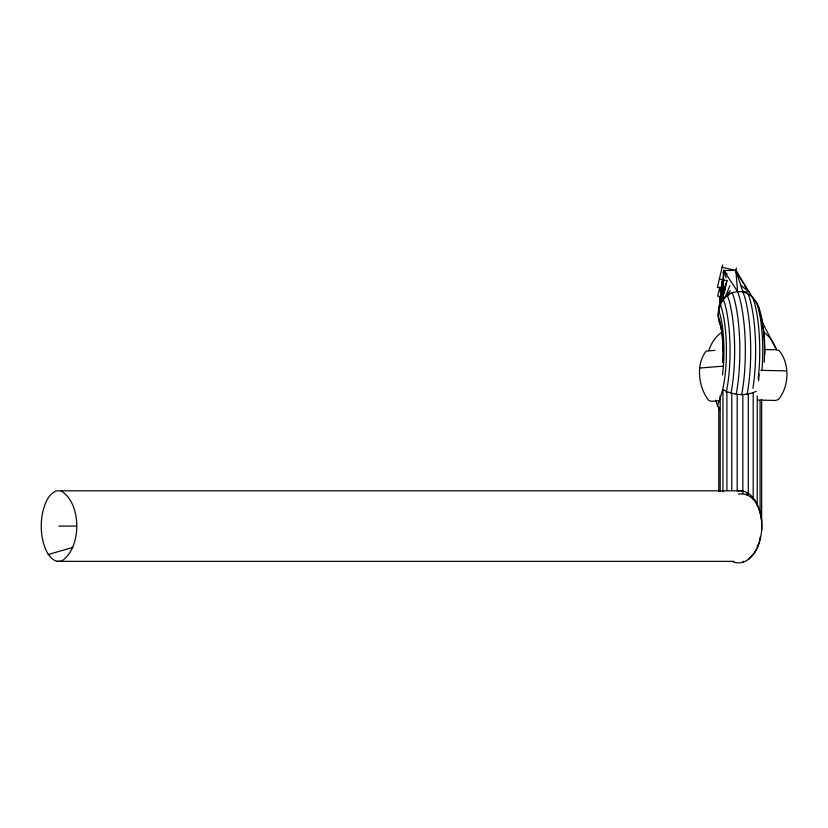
<?xml version="1.0" encoding="UTF-8"?>
<svg xmlns="http://www.w3.org/2000/svg" width="828" height="828" viewBox="0 0 828 828"><rect width="100%" height="100%" fill="white"/><g stroke="black" fill="none" stroke-linecap="round" stroke-linejoin="round"><path stroke-width="1.24" d="M714.833 350.337L706.253 351.062C695.51 364.341 698.428 387.463 708.747 400.4L711.376 401.321L718.518 400.742M720.66 296.176L720.577 305.139L720.194 296.207M726.177 392.482A62.007 15.039 -90 0 0 724.852 303.928L723.258 299.156L723.693 270.466L735.864 270.466L755.974 302.924M725.287 289.469L725.38 285.722L724.417 293.195M722.885 292.325L723.165 284.615M729.644 291.901L721.737 301.64L726.963 280.216C724.396 294.84 713.788 310.014 720.319 325.011A34.155 8.29 90 0 1 722.492 337.182M721.809 301.247L722.906 283.29M758.614 380.776L759.069 374.204M721.291 298.287L723.693 270.466L727.119 274.13M722.347 281.385L718.124 315.747L719.377 319.484A41.452 10.06 -90 0 1 722.451 362.571M723.393 272.898L723.693 270.466L737.572 291.549L739.332 296.797A71.436 17.326 90 0 1 741.64 394.966M721.085 296.797L719.573 307.343L718.476 309.765L719.853 313.884A48.862 11.851 90 0 1 722.43 374.939M720.463 292.201L722.171 280.692M723.31 273.023L723.693 270.466L726.146 277.784M722.678 264.877L717.441 287.337L721.944 288.392L719.656 287.782M719.791 287.212L719.832 289.769L719.791 287.212L717.7 296.155L721.167 296.962M736.423 268.086L735.864 270.466L737.572 291.549L749.164 291.932L740.812 285.381M56.687 561.353L61.272 561.27C81.951 548.446 82.075 503.217 60.951 490.797L56.366 490.88C47.682 494.482 44.588 504.387 42.549 512.78A45.892 29.787 -90 0 0 42.663 539.98C44.774 548.229 47.952 558.072 56.687 561.353L733.784 561.353M718.476 309.765L720.225 304.114L723.258 299.156L730.399 290.638M719.925 409.715L717.503 405.751L721.726 393.155A55.869 13.548 90 0 0 721.726 308.575L720.225 304.114M732.128 561.456C747.146 568.184 759.328 549.937 760.249 536.844M725.297 297.211L729.892 285.577M723.434 298.67L721.737 301.64L719.842 287.616M748.657 559.386L748.657 558.786C757.33 551.965 760.642 540.746 761.656 530.179L761.656 399.686M727.708 295.606L729.478 293.816M723.258 299.156L727.346 295.254L732.231 292.657L737.572 291.549M722.947 491.915L722.947 389.491C732.77 395.422 745.842 396.229 756.223 391.323M48.262 554.47L72.843 547.453M738.317 494.099C756.968 491.397 763.105 515.927 761.656 530.386M699.929 368.025L723.579 366.1M761.605 521.112C760.528 508.009 753.263 488.986 737.199 490.88L737.199 394.273M757.755 400.152L761.853 400.152M60.951 490.797L742.83 490.797M58.819 526.07L76.528 526.07M764.265 349.509L776.385 349.768L779.107 350.554C790.036 363.544 789.26 386.645 778.423 399.51L775.681 400.452L761.605 400.152M760.901 370.344L786.445 370.892M722.12 267.258L735.864 270.466L743.503 283.694M719.387 278.974L725.639 280.423M739.383 277.359L735.864 270.466L743.016 292.005C752.31 294.188 757.962 302.8 760.135 311.587A51.895 12.586 -90 0 1 764.192 362.229M720.702 294.768L723.279 297.345M742.519 290.638L744.227 292.47M757.341 305.128L758.707 307.323L759.411 311.256M744.776 285.898L746.049 288.103M761.118 319.887L776.385 349.768A35.294 35.294 0 0 0 763.354 331.842M719.19 321.637L720.391 324.338M756.295 301.92L757.837 306.515A58.581 14.211 90 0 1 761.926 370.592M760.425 315.168L761.077 317.114M752.704 297.376L754.339 302.251A64.222 15.577 90 0 1 758.179 378.841M748.17 293.992L749.878 299.084A68.413 16.591 90 0 1 752.921 388.332M737.086 274.12L735.864 270.466L736.723 274.182M743.016 292.005L744.765 297.221A70.866 17.191 90 0 1 747.053 394.625M732.231 292.657L733.97 297.832A70.059 16.995 90 0 1 736.227 394.118M727.346 295.254L729.033 300.274A66.84 16.218 90 0 1 730.969 393.248M715.754 400.09L717.503 405.751M721.902 285.029L722.378 293.764M719.936 296.176L720.081 305.139M760.094 400.09L760.094 512.532M757.465 545L757.465 547.329M757.227 395.908L757.227 505.039M753.201 392.731L753.201 499.118M748.295 393.973L748.295 495.196M746.897 492.525L746.897 494.771M743.223 561.27L743.223 562.409M742.83 394.501L742.83 493.54M731.766 393.31L731.766 490.3M726.901 391.685L726.901 490.435M720.174 395.629L720.174 491.47M718.766 407.086L718.766 491.542M708.82 350.824A35.294 35.294 0 0 1 721.281 332.504M761.346 318.128A44.588 10.816 90 0 1 764.782 354.684M722.709 339.366A34.155 8.29 90 0 1 723.186 350.865M723.693 270.466L723.6 273.043L723.693 270.466"/></g></svg>
